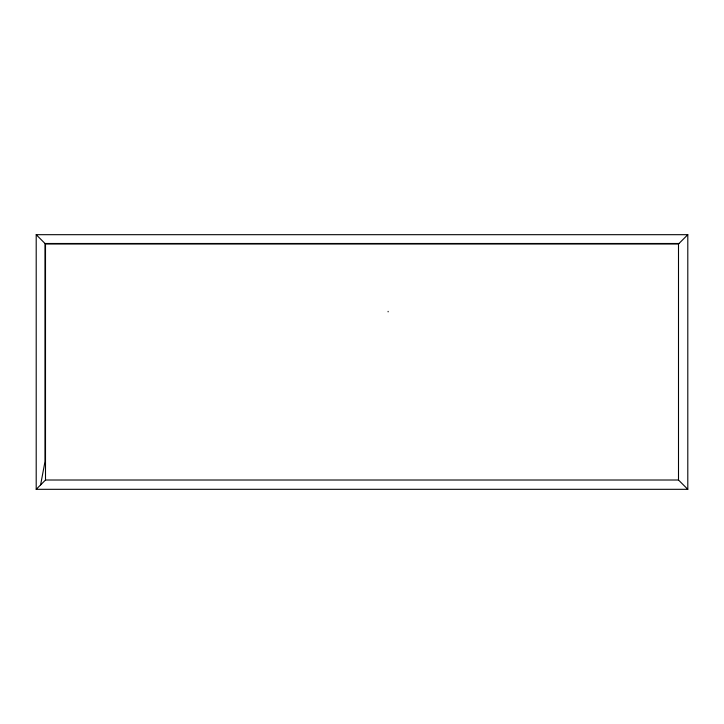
<?xml version="1.0" encoding="UTF-8"?>
<svg xmlns="http://www.w3.org/2000/svg" width="724" height="724" viewBox="0 0 724 724"><rect width="100%" height="100%" fill="white"/><g stroke="black" fill="none" stroke-linecap="round" stroke-linejoin="round"><path stroke-width="1.09" d="M40.607 484.917L45.006 461.505L45.006 243.49L36.2 234.685L36.2 489.315L687.8 489.315L687.8 234.685L36.2 234.685M36.2 489.315L45.503 480.012L678.497 480.012L687.8 489.315M45.503 480.012L45.503 243.988L678.497 243.988L687.8 234.685M45.006 243.49L678.994 243.49M678.497 243.988L678.497 480.012M388.118 311.356L388.118 311.863"/></g></svg>
